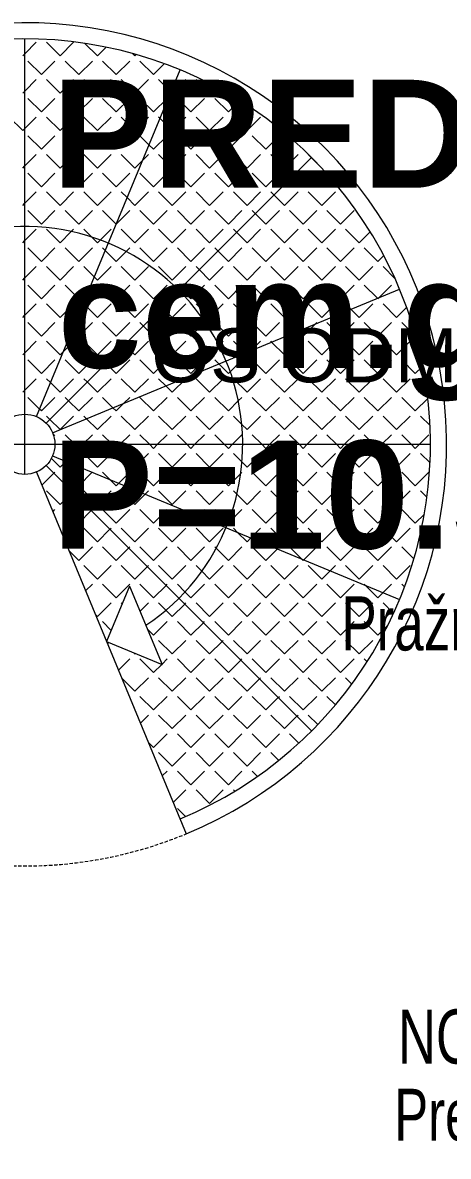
# Model space of a CAD drawing. Header units: millimetres. Extents: x 47631 to 558803, y 29659 to 315570.
# Drawn here: x 489153 to 489940, y 304082 to 306180 of the extents above; entities that cross this region are included whole.
import ezdxf

# ---------------------------------------------------------------- set-up
doc = ezdxf.new("R2010")
doc.units = ezdxf.units.MM
doc.linetypes.add('GP kota 13.83_20.63_22.63_PBS_arhitektura$0$HIDDEN', pattern=[9.525, 6.35, -3.175])
doc.styles.add('GP kota 13.83_20.63_22.63_PBS_strojarstvo_rashladni_sustav$0$KOTE', font='arial.ttf')
doc.styles.add('GP kota 13.83_20.63_22.63_PBS_strojarstvo_rashladni_sustav$0$SIMPLEXCE', font='arial.ttf', dxfattribs={"width": 0.9, "height": 100})
doc.styles.add('MtXpl_Arial_Unicode_', font='')
doc.styles.get('MtXpl_Arial_Unicode_').set_extended_font_data('@Arial Unicode MS', bold=True)

msp = doc.modelspace()

# ---------------------------------------------------------------- linework, layer by layer
at = {"color": 40, "linetype": 'Continuous', "lineweight": 20}
for p, q in [((489156.8, 305455.1), (489156.8, 306149.5)), ((489178, 305450.9), (489443.8, 306092.5)), ((489196.1, 305438.8), (489687.1, 305929.9)), ((489208.1, 305420.8), (489849.7, 305686.6)), ((489156.8, 305344), (489156.8, 305549.1)), ((489005.4, 305399.5), (489308.2, 305399.5)), ((489212.3, 305399.5), (489906.8, 305399.5)), ((489208.1, 305378.3), (489849.7, 305112.5)), ((489196.1, 305360.3), (489687.1, 304869.2)), ((489178, 305348.2), (489455.3, 304678.9)), ((489350.5, 305137.3), (489307.9, 305034.6)), ((489350.5, 305137.3), (489410.7, 304992)), ((489307.9, 305034.6), (489410.7, 304992))]:
    msp.add_line(p, q, dxfattribs=at)
at = {"color": 254, "linetype": 'Continuous', "lineweight": 20}
for p, q in [((489156.8, 306122.1), (489177.9, 306143.2)), ((489221.9, 306118.1), (489196.8, 306143.2)), ((489221.9, 306118.1), (489247, 306143.2)), ((489291.1, 306118.1), (489267.9, 306141.3)), ((489291.1, 306118.1), (489307.3, 306134.3)), ((489152.8, 306118.1), (489156.8, 306122.1)), ((489360.2, 306118.1), (489355.6, 306122.7)), ((489360.2, 306118.1), (489362.8, 306120.7)), ((489187.3, 306083.5), (489162.2, 306108.6)), ((489187.3, 306083.5), (489212.5, 306108.6)), ((489256.5, 306083.5), (489231.3, 306108.6)), ((489256.5, 306083.5), (489281.6, 306108.6)), ((489325.6, 306083.5), (489300.5, 306108.6)), ((489325.6, 306083.5), (489350.8, 306108.6)), ((489394.8, 306083.5), (489369.6, 306108.6)), ((489394.8, 306083.5), (489415, 306103.7)), ((489156.8, 306052.9), (489177.9, 306074.1)), ((489221.9, 306048.9), (489196.8, 306074.1)), ((489221.9, 306048.9), (489247, 306074.1)), ((489291.1, 306048.9), (489265.9, 306074.1)), ((489291.1, 306048.9), (489316.2, 306074.1)), ((489360.2, 306048.9), (489335.1, 306074.1)), ((489360.2, 306048.9), (489385.3, 306074.1)), ((489426.8, 306051.5), (489404.2, 306074.1)), ((489429.3, 306048.9), (489454.5, 306074.1)), ((489463.9, 306083.5), (489463.5, 306084)), ((489463.9, 306083.5), (489464.1, 306083.7)), ((489498.5, 306048.9), (489473.4, 306074.1)), ((489152.8, 306048.9), (489156.8, 306052.9)), ((489429.3, 306048.9), (489426.8, 306051.5)), ((489498.5, 306048.9), (489510.5, 306060.9)), ((489187.3, 306014.4), (489162.2, 306039.5)), ((489187.3, 306014.4), (489212.5, 306039.5)), ((489256.5, 306014.4), (489231.3, 306039.5)), ((489256.5, 306014.4), (489281.6, 306039.5)), ((489325.6, 306014.4), (489300.5, 306039.5)), ((489325.6, 306014.4), (489350.8, 306039.5)), ((489394.8, 306014.4), (489369.6, 306039.5)), ((489394.8, 306014.4), (489419.9, 306039.5)), ((489463.9, 306014.4), (489438.8, 306039.5)), ((489463.9, 306014.4), (489489.1, 306039.5)), ((489533.1, 306014.4), (489507.9, 306039.5)), ((489533.1, 306014.4), (489554.3, 306035.5)), ((489152.8, 305979.8), (489127.6, 306004.9)), ((489156.8, 305983.8), (489177.9, 306004.9)), ((489221.9, 305979.8), (489196.8, 306004.9)), ((489221.9, 305979.8), (489247, 306004.9)), ((489291.1, 305979.8), (489265.9, 306004.9)), ((489291.1, 305979.8), (489316.2, 306004.9)), ((489360.2, 305979.8), (489335.1, 306004.9)), ((489360.2, 305979.8), (489385.3, 306004.9)), ((489406.6, 306002.6), (489404.2, 306004.9)), ((489429.3, 305979.8), (489454.5, 306004.9)), ((489498.5, 305979.8), (489473.4, 306004.9)), ((489498.5, 305979.8), (489523.6, 306004.9)), ((489567.6, 305979.8), (489542.5, 306004.9)), ((489567.6, 305979.8), (489592.8, 306004.9)), ((489152.8, 305979.8), (489156.8, 305983.8)), ((489429.3, 305979.8), (489406.6, 306002.6)), ((489187.3, 305945.2), (489162.2, 305970.3)), ((489187.3, 305945.2), (489212.5, 305970.3)), ((489256.5, 305945.2), (489231.3, 305970.3)), ((489256.5, 305945.2), (489281.6, 305970.3)), ((489325.6, 305945.2), (489300.5, 305970.3)), ((489325.6, 305945.2), (489350.8, 305970.3)), ((489386.3, 305953.7), (489369.6, 305970.3)), ((489394.8, 305945.2), (489419.9, 305970.3)), ((489463.9, 305945.2), (489438.8, 305970.3)), ((489463.9, 305945.2), (489489.1, 305970.3)), ((489533.1, 305945.2), (489507.9, 305970.3)), ((489533.1, 305945.2), (489558.2, 305970.3)), ((489602.2, 305945.2), (489577.1, 305970.3)), ((489602.2, 305945.2), (489627.4, 305970.3)), ((489394.8, 305945.2), (489386.3, 305953.7)), ((489156.8, 305914.6), (489177.9, 305935.8)), ((489221.9, 305910.6), (489196.8, 305935.8)), ((489221.9, 305910.6), (489247, 305935.8)), ((489291.1, 305910.6), (489265.9, 305935.8)), ((489291.1, 305910.6), (489316.2, 305935.8)), ((489360.2, 305910.6), (489335.1, 305935.8)), ((489360.2, 305910.6), (489374.3, 305924.8)), ((489374.3, 305924.8), (489385.3, 305935.8)), ((489429.3, 305910.6), (489404.2, 305935.8)), ((489429.3, 305910.6), (489454.5, 305935.8)), ((489498.5, 305910.6), (489473.4, 305935.8)), ((489498.5, 305910.6), (489523.6, 305935.8)), ((489567.6, 305910.6), (489542.5, 305935.8)), ((489567.6, 305910.6), (489592.8, 305935.8)), ((489636.8, 305910.6), (489611.6, 305935.8)), ((489636.8, 305910.6), (489661.9, 305935.8)), ((489686.9, 305929.7), (489680.8, 305935.8)), ((489701.3, 305915.3), (489686.9, 305929.7)), ((489152.8, 305910.6), (489156.8, 305914.6)), ((489187.3, 305876.1), (489162.2, 305901.2)), ((489187.3, 305876.1), (489212.5, 305901.2)), ((489256.5, 305876.1), (489231.3, 305901.2)), ((489256.5, 305876.1), (489281.6, 305901.2)), ((489325.6, 305876.1), (489300.5, 305901.2)), ((489325.6, 305876.1), (489350.8, 305901.2)), ((489394.8, 305876.1), (489369.6, 305901.2)), ((489394.8, 305876.1), (489419.9, 305901.2)), ((489463.9, 305876.1), (489438.8, 305901.2)), ((489463.9, 305876.1), (489489.1, 305901.2)), ((489533.1, 305876.1), (489507.9, 305901.2)), ((489533.1, 305876.1), (489558.2, 305901.2)), ((489602.2, 305876.1), (489577.1, 305901.2)), ((489602.2, 305876.1), (489627.4, 305901.2)), ((489652.3, 305895.1), (489646.2, 305901.2)), ((489671.4, 305876.1), (489696.5, 305901.2)), ((489671.4, 305876.1), (489652.3, 305895.1)), ((489156.8, 305845.5), (489177.9, 305866.6)), ((489221.9, 305841.5), (489196.8, 305866.6)), ((489221.9, 305841.5), (489247, 305866.6)), ((489291.1, 305841.5), (489265.9, 305866.6)), ((489291.1, 305841.5), (489316.2, 305866.6)), ((489345.8, 305855.9), (489335.1, 305866.6)), ((489360.2, 305841.5), (489385.3, 305866.6)), ((489429.3, 305841.5), (489404.2, 305866.6)), ((489429.3, 305841.5), (489454.5, 305866.6)), ((489498.5, 305841.5), (489473.4, 305866.6)), ((489498.5, 305841.5), (489523.6, 305866.6)), ((489567.6, 305841.5), (489542.5, 305866.6)), ((489567.6, 305841.5), (489592.8, 305866.6)), ((489617.8, 305860.5), (489611.6, 305866.6)), ((489636.8, 305841.5), (489617.8, 305860.5)), ((489636.8, 305841.5), (489661.9, 305866.6)), ((489705.9, 305841.5), (489680.8, 305866.6)), ((489705.9, 305841.5), (489731.1, 305866.6)), ((489152.8, 305841.5), (489156.8, 305845.5)), ((489360.2, 305841.5), (489345.8, 305855.9)), ((489187.3, 305806.9), (489162.2, 305832.1)), ((489187.3, 305806.9), (489212.5, 305832.1)), ((489256.5, 305806.9), (489231.3, 305832.1)), ((489256.5, 305806.9), (489281.6, 305832.1)), ((489325.5, 305807), (489300.5, 305832.1)), ((489325.6, 305806.9), (489350.8, 305832.1)), ((489394.8, 305806.9), (489369.6, 305832.1)), ((489394.8, 305806.9), (489419.9, 305832.1)), ((489463.9, 305806.9), (489438.8, 305832.1)), ((489463.9, 305806.9), (489489.1, 305832.1)), ((489533.1, 305806.9), (489507.9, 305832.1)), ((489533.1, 305806.9), (489558.2, 305832.1)), ((489583.2, 305825.9), (489577.1, 305832.1)), ((489602.2, 305806.9), (489583.2, 305825.9)), ((489602.2, 305806.9), (489627.4, 305832.1)), ((489671.4, 305806.9), (489646.2, 305832.1)), ((489671.4, 305806.9), (489696.5, 305832.1)), ((489740.5, 305806.9), (489715.4, 305832.1)), ((489740.5, 305806.9), (489765.7, 305832.1)), ((489156.8, 305776.3), (489177.9, 305797.5)), ((489221.9, 305772.3), (489196.8, 305797.5)), ((489242.6, 305793.1), (489247, 305797.5)), ((489280.6, 305782.8), (489265.9, 305797.5)), ((489296.1, 305777.4), (489316.2, 305797.5)), ((489325.6, 305806.9), (489325.5, 305807)), ((489360.2, 305772.3), (489335.1, 305797.5)), ((489360.2, 305772.3), (489385.3, 305797.5)), ((489429.3, 305772.3), (489404.2, 305797.5)), ((489429.3, 305772.3), (489454.5, 305797.5)), ((489498.5, 305772.3), (489473.4, 305797.5)), ((489498.5, 305772.3), (489523.6, 305797.5)), ((489548.6, 305791.4), (489542.5, 305797.5)), ((489567.6, 305772.3), (489592.8, 305797.5)), ((489636.8, 305772.3), (489611.6, 305797.5)), ((489636.8, 305772.3), (489661.9, 305797.5)), ((489705.9, 305772.3), (489680.8, 305797.5)), ((489705.9, 305772.3), (489731.1, 305797.5)), ((489775.1, 305772.3), (489749.9, 305797.5)), ((489152.8, 305772.3), (489156.8, 305776.3)), ((489221.9, 305772.3), (489242.6, 305793.1)), ((489291.1, 305772.3), (489280.6, 305782.8)), ((489291.1, 305772.3), (489296.1, 305777.4)), ((489567.6, 305772.3), (489548.6, 305791.4)), ((489775.1, 305772.3), (489795.5, 305792.7)), ((489187.3, 305737.8), (489162.2, 305762.9)), ((489187.3, 305737.8), (489212.5, 305762.9)), ((489256.5, 305737.8), (489231.3, 305762.9)), ((489256.5, 305737.8), (489281.6, 305762.9)), ((489305.3, 305758.1), (489300.5, 305762.9)), ((489325.6, 305737.8), (489305.3, 305758.1)), ((489325.6, 305737.8), (489344, 305756.1)), ((489344, 305756.1), (489350.8, 305762.9)), ((489394.8, 305737.8), (489369.6, 305762.9)), ((489394.8, 305737.8), (489419.9, 305762.9)), ((489463.9, 305737.8), (489438.8, 305762.9)), ((489463.9, 305737.8), (489489.1, 305762.9)), ((489514, 305756.8), (489507.9, 305762.9)), ((489533.1, 305737.8), (489514, 305756.8)), ((489533.1, 305737.8), (489558.2, 305762.9)), ((489602.2, 305737.8), (489577.1, 305762.9)), ((489602.2, 305737.8), (489627.4, 305762.9)), ((489671.4, 305737.8), (489646.2, 305762.9)), ((489671.4, 305737.8), (489696.5, 305762.9)), ((489740.5, 305737.8), (489715.4, 305762.9)), ((489740.5, 305737.8), (489765.7, 305762.9)), ((489809.7, 305737.8), (489784.5, 305762.9)), ((489809.7, 305737.8), (489820.6, 305748.7)), ((489156.8, 305707.2), (489177.9, 305728.3)), ((489221.9, 305703.2), (489196.8, 305728.3)), ((489221.9, 305703.2), (489247, 305728.3)), ((489285, 305709.2), (489265.9, 305728.3)), ((489291.1, 305703.2), (489316.2, 305728.3)), ((489360.2, 305703.2), (489335.1, 305728.3)), ((489360.2, 305703.2), (489385.3, 305728.3)), ((489429.3, 305703.2), (489404.2, 305728.3)), ((489429.3, 305703.2), (489454.5, 305728.3)), ((489479.5, 305722.2), (489473.4, 305728.3)), ((489498.5, 305703.2), (489479.5, 305722.2)), ((489498.5, 305703.2), (489523.6, 305728.3)), ((489567.6, 305703.2), (489542.5, 305728.3)), ((489567.6, 305703.2), (489592.8, 305728.3)), ((489636.8, 305703.2), (489611.6, 305728.3)), ((489636.8, 305703.2), (489661.9, 305728.3)), ((489705.9, 305703.2), (489680.8, 305728.3)), ((489705.9, 305703.2), (489731.1, 305728.3)), ((489775.1, 305703.2), (489749.9, 305728.3)), ((489775.1, 305703.2), (489800.2, 305728.3)), ((489841.2, 305706.2), (489819.1, 305728.3)), ((489152.8, 305703.2), (489156.8, 305707.2)), ((489187.3, 305668.6), (489162.2, 305693.8)), ((489187.3, 305668.6), (489212.5, 305693.8)), ((489256.5, 305668.6), (489231.3, 305693.8)), ((489276.5, 305688.7), (489281.6, 305693.8)), ((489291.1, 305703.2), (489285, 305709.2)), ((489325.6, 305668.6), (489300.5, 305693.8)), ((489325.6, 305668.6), (489350.8, 305693.8)), ((489394.8, 305668.6), (489369.6, 305693.8)), ((489394.8, 305668.6), (489419.9, 305693.8)), ((489444.9, 305687.6), (489438.8, 305693.8)), ((489463.9, 305668.6), (489489.1, 305693.8)), ((489533.1, 305668.6), (489507.9, 305693.8)), ((489533.1, 305668.6), (489558.2, 305693.8)), ((489602.2, 305668.6), (489577.1, 305693.8)), ((489602.2, 305668.6), (489627.4, 305693.8)), ((489671.4, 305668.6), (489646.2, 305693.8)), ((489671.4, 305668.6), (489696.5, 305693.8)), ((489740.5, 305668.6), (489715.4, 305693.8)), ((489740.5, 305668.6), (489765.7, 305693.8)), ((489808.7, 305669.6), (489784.5, 305693.8)), ((489812, 305670.9), (489834.8, 305693.8)), ((489256.5, 305668.6), (489276.5, 305688.7)), ((489463.9, 305668.6), (489444.9, 305687.6)), ((489809.7, 305668.6), (489808.7, 305669.6)), ((489809.7, 305668.6), (489812, 305670.9)), ((489156.8, 305638.1), (489177.9, 305659.2)), ((489221.9, 305634), (489196.8, 305659.2)), ((489221.9, 305634), (489247, 305659.2)), ((489291.1, 305634), (489265.9, 305659.2)), ((489291.1, 305634), (489316.2, 305659.2)), ((489360.2, 305634), (489335.1, 305659.2)), ((489360.2, 305634), (489385.3, 305659.2)), ((489410.3, 305653.1), (489404.2, 305659.2)), ((489429.3, 305634), (489410.3, 305653.1)), ((489429.3, 305634), (489454.5, 305659.2)), ((489498.5, 305634), (489473.4, 305659.2)), ((489498.5, 305634), (489523.6, 305659.2)), ((489567.6, 305634), (489542.5, 305659.2)), ((489567.6, 305634), (489592.8, 305659.2)), ((489636.8, 305634), (489611.6, 305659.2)), ((489636.8, 305634), (489661.9, 305659.2)), ((489705.9, 305634), (489680.8, 305659.2)), ((489705.9, 305634), (489731.1, 305659.2)), ((489759.8, 305649.3), (489749.9, 305659.2)), ((489775.1, 305634), (489759.8, 305649.3)), ((489775.1, 305634), (489800.2, 305659.2)), ((489844.2, 305634), (489819.1, 305659.2)), ((489844.2, 305634), (489862.8, 305652.6)), ((489152.8, 305634), (489156.8, 305638.1)), ((489187.3, 305599.5), (489162.2, 305624.6)), ((489187.3, 305599.5), (489212.5, 305624.6)), ((489244.5, 305611.4), (489231.3, 305624.6)), ((489256.5, 305599.5), (489244.5, 305611.4)), ((489256.5, 305599.5), (489281.6, 305624.6)), ((489325.6, 305599.5), (489300.5, 305624.6)), ((489325.6, 305599.5), (489350.8, 305624.6)), ((489375.7, 305618.5), (489369.6, 305624.6)), ((489394.8, 305599.5), (489375.7, 305618.5)), ((489394.8, 305599.5), (489419.9, 305624.6)), ((489463.9, 305599.5), (489438.8, 305624.6)), ((489463.9, 305599.5), (489489.1, 305624.6)), ((489533.1, 305599.5), (489507.9, 305624.6)), ((489533.1, 305599.5), (489558.2, 305624.6)), ((489602.2, 305599.5), (489577.1, 305624.6)), ((489602.2, 305599.5), (489627.4, 305624.6)), ((489662, 305608.8), (489646.2, 305624.6)), ((489671.4, 305599.5), (489662, 305608.8)), ((489671.4, 305599.5), (489693.9, 305622)), ((489693.9, 305622), (489696.5, 305624.6)), ((489740.5, 305599.5), (489715.4, 305624.6)), ((489740.5, 305599.5), (489765.7, 305624.6)), ((489809.7, 305599.5), (489784.5, 305624.6)), ((489809.7, 305599.5), (489834.8, 305624.6)), ((489878.8, 305599.5), (489853.7, 305624.6)), ((489156.8, 305568.9), (489177.9, 305590)), ((489221.9, 305564.9), (489196.8, 305590)), ((489227.7, 305570.6), (489247, 305590)), ((489291.1, 305564.9), (489265.9, 305590)), ((489291.1, 305564.9), (489316.2, 305590)), ((489341.2, 305583.9), (489335.1, 305590)), ((489360.2, 305564.9), (489385.3, 305590)), ((489429.3, 305564.9), (489404.2, 305590)), ((489429.3, 305564.9), (489454.5, 305590)), ((489498.5, 305564.9), (489473.4, 305590)), ((489515.8, 305582.2), (489523.6, 305590)), ((489564.2, 305568.3), (489542.5, 305590)), ((489575.9, 305573.1), (489592.8, 305590)), ((489613.1, 305588.6), (489611.6, 305590)), ((489636.8, 305564.9), (489613.1, 305588.6)), ((489636.8, 305564.9), (489661.9, 305590)), ((489705.9, 305564.9), (489680.8, 305590)), ((489705.9, 305564.9), (489731.1, 305590)), ((489775.1, 305564.9), (489749.9, 305590)), ((489775.1, 305564.9), (489800.2, 305590)), ((489844.2, 305564.9), (489819.1, 305590)), ((489844.2, 305564.9), (489869.4, 305590)), ((489878.8, 305599.5), (489879.4, 305600.1)), ((489152.8, 305564.9), (489156.8, 305568.9)), ((489221.9, 305564.9), (489227.7, 305570.6)), ((489360.2, 305564.9), (489341.2, 305583.9)), ((489498.5, 305564.9), (489515.8, 305582.2)), ((489567.6, 305564.9), (489564.2, 305568.3)), ((489567.6, 305564.9), (489575.9, 305573.1)), ((489187.3, 305530.3), (489162.2, 305555.5)), ((489187.3, 305530.3), (489212.5, 305555.5)), ((489256.5, 305530.3), (489231.3, 305555.5)), ((489256.5, 305530.3), (489281.6, 305555.5)), ((489306.6, 305549.4), (489300.5, 305555.5)), ((489325.6, 305530.3), (489306.6, 305549.4)), ((489325.6, 305530.3), (489350.8, 305555.5)), ((489394.8, 305530.3), (489369.6, 305555.5)), ((489394.8, 305530.3), (489419.9, 305555.5)), ((489463.9, 305530.3), (489438.8, 305555.5)), ((489463.9, 305530.3), (489489.1, 305555.5)), ((489515.3, 305548.1), (489507.9, 305555.5)), ((489533.1, 305530.3), (489515.3, 305548.1)), ((489536.5, 305533.8), (489558.2, 305555.5)), ((489602.2, 305530.3), (489577.1, 305555.5)), ((489602.2, 305530.3), (489627.4, 305555.5)), ((489671.4, 305530.3), (489646.2, 305555.5)), ((489671.4, 305530.3), (489696.5, 305555.5)), ((489740.5, 305530.3), (489715.4, 305555.5)), ((489740.5, 305530.3), (489765.7, 305555.5)), ((489809.7, 305530.3), (489784.5, 305555.5)), ((489809.7, 305530.3), (489834.8, 305555.5)), ((489878.8, 305530.3), (489853.7, 305555.5)), ((489878.8, 305530.3), (489892.7, 305544.2)), ((489533.1, 305530.3), (489536.5, 305533.8)), ((489156.8, 305499.8), (489177.9, 305520.9)), ((489204, 305513.6), (489196.8, 305520.9)), ((489221.9, 305495.7), (489204, 305513.6)), ((489221.9, 305495.7), (489247, 305520.9)), ((489272, 305514.8), (489265.9, 305520.9)), ((489291.1, 305495.7), (489272, 305514.8)), ((489291.1, 305495.7), (489316.2, 305520.9)), ((489360.2, 305495.7), (489335.1, 305520.9)), ((489360.2, 305495.7), (489385.3, 305520.9)), ((489417.5, 305507.6), (489404.2, 305520.9)), ((489429.3, 305495.7), (489417.5, 305507.6)), ((489429.3, 305495.7), (489454.5, 305520.9)), ((489498.5, 305495.7), (489473.4, 305520.9)), ((489498.5, 305495.7), (489523.6, 305520.9)), ((489567.6, 305495.7), (489542.5, 305520.9)), ((489567.6, 305495.7), (489592.8, 305520.9)), ((489636.8, 305495.7), (489611.6, 305520.9)), ((489636.8, 305495.7), (489661.9, 305520.9)), ((489705.9, 305495.7), (489680.8, 305520.9)), ((489705.9, 305495.7), (489731.1, 305520.9)), ((489775.1, 305495.7), (489749.9, 305520.9)), ((489775.1, 305495.7), (489800.2, 305520.9)), ((489844.2, 305495.7), (489819.1, 305520.9)), ((489844.2, 305495.7), (489869.4, 305520.9)), ((489898.5, 305510.6), (489888.2, 305520.9)), ((489152.8, 305495.7), (489156.8, 305499.8)), ((489183.8, 305464.7), (489162.2, 305486.3)), ((489187.3, 305461.2), (489212.5, 305486.3)), ((489237.4, 305480.2), (489231.3, 305486.3)), ((489256.5, 305461.2), (489237.4, 305480.2)), ((489256.5, 305461.2), (489281.6, 305486.3)), ((489319.7, 305467), (489300.5, 305486.3)), ((489339.8, 305475.4), (489350.8, 305486.3)), ((489394.8, 305461.2), (489369.6, 305486.3)), ((489394.8, 305461.2), (489419.9, 305486.3)), ((489463.9, 305461.2), (489438.8, 305486.3)), ((489463.9, 305461.2), (489489.1, 305486.3)), ((489533.1, 305461.2), (489507.9, 305486.3)), ((489533.1, 305461.2), (489551.5, 305479.6)), ((489551.5, 305479.6), (489558.2, 305486.3)), ((489602.2, 305461.2), (489577.1, 305486.3)), ((489602.2, 305461.2), (489627.4, 305486.3)), ((489671.4, 305461.2), (489646.2, 305486.3)), ((489671.4, 305461.2), (489696.5, 305486.3)), ((489740.5, 305461.2), (489715.4, 305486.3)), ((489740.5, 305461.2), (489765.7, 305486.3)), ((489809.7, 305461.2), (489784.5, 305486.3)), ((489809.7, 305461.2), (489834.8, 305486.3)), ((489878.8, 305461.2), (489853.7, 305486.3)), ((489878.8, 305461.2), (489902, 305484.3)), ((489187.3, 305461.2), (489183.8, 305464.7)), ((489325.6, 305461.2), (489319.7, 305467)), ((489325.6, 305461.2), (489339.8, 305475.4)), ((489177.3, 305451.1), (489177.9, 305451.7)), ((489202.9, 305445.6), (489196.8, 305451.7)), ((489221.9, 305426.6), (489202.9, 305445.6)), ((489221.9, 305426.6), (489247, 305451.7)), ((489270.9, 305446.8), (489265.9, 305451.7)), ((489291.1, 305426.6), (489270.9, 305446.8)), ((489291.1, 305426.6), (489316.2, 305451.7)), ((489360.2, 305426.6), (489335.1, 305451.7)), ((489360.2, 305426.6), (489385.3, 305451.7)), ((489429.3, 305426.6), (489404.2, 305451.7)), ((489429.3, 305426.6), (489454.5, 305451.7)), ((489498.5, 305426.6), (489473.4, 305451.7)), ((489498.5, 305426.6), (489523.6, 305451.7)), ((489557.9, 305436.4), (489542.5, 305451.7)), ((489567.6, 305426.6), (489592.8, 305451.7)), ((489636.8, 305426.6), (489611.6, 305451.7)), ((489636.8, 305426.6), (489661.9, 305451.7)), ((489705.9, 305426.6), (489680.8, 305451.7)), ((489705.9, 305426.6), (489731.1, 305451.7)), ((489775.1, 305426.6), (489749.9, 305451.7)), ((489775.1, 305426.6), (489800.2, 305451.7)), ((489844.2, 305426.6), (489819.1, 305451.7)), ((489844.2, 305426.6), (489869.4, 305451.7)), ((489906, 305434), (489888.2, 305451.7)), ((489210.2, 305414.9), (489212.5, 305417.2)), ((489248.9, 305399.5), (489231.3, 305417.2)), ((489264, 305399.5), (489281.6, 305417.2)), ((489318.1, 305399.5), (489300.5, 305417.2)), ((489333.2, 305399.5), (489350.8, 305417.2)), ((489387.2, 305399.5), (489369.6, 305417.2)), ((489402.3, 305399.5), (489419.9, 305417.2)), ((489456.4, 305399.5), (489438.8, 305417.2)), ((489471.4, 305399.5), (489489.1, 305417.2)), ((489525.5, 305399.5), (489507.9, 305417.2)), ((489540.6, 305399.5), (489558.2, 305417.2)), ((489567.6, 305426.6), (489557.9, 305436.4)), ((489594.7, 305399.5), (489577.1, 305417.2)), ((489609.7, 305399.5), (489627.4, 305417.2)), ((489663.8, 305399.5), (489646.2, 305417.2)), ((489678.9, 305399.5), (489696.5, 305417.2)), ((489733, 305399.5), (489715.4, 305417.2)), ((489748, 305399.5), (489765.7, 305417.2)), ((489802.1, 305399.5), (489784.5, 305417.2)), ((489817.2, 305399.5), (489834.8, 305417.2)), ((489871.3, 305399.5), (489853.7, 305417.2)), ((489886.3, 305399.5), (489904, 305417.2)), ((489256.5, 305392), (489248.9, 305399.5)), ((489256.5, 305392), (489264, 305399.5)), ((489325.6, 305392), (489318.1, 305399.5)), ((489325.6, 305392), (489333.2, 305399.5)), ((489394.8, 305392), (489387.2, 305399.5)), ((489394.8, 305392), (489402.3, 305399.5)), ((489463.9, 305392), (489456.4, 305399.5)), ((489463.9, 305392), (489471.4, 305399.5)), ((489533.1, 305392), (489525.5, 305399.5)), ((489533.1, 305392), (489540.6, 305399.5)), ((489602.2, 305392), (489594.7, 305399.5)), ((489602.2, 305392), (489609.7, 305399.5)), ((489671.4, 305392), (489663.8, 305399.5)), ((489671.4, 305392), (489678.9, 305399.5)), ((489740.5, 305392), (489733, 305399.5)), ((489740.5, 305392), (489748, 305399.5)), ((489809.7, 305392), (489802.1, 305399.5)), ((489809.7, 305392), (489817.2, 305399.5)), ((489878.8, 305392), (489871.3, 305399.5)), ((489878.8, 305392), (489886.3, 305399.5)), ((489232.6, 305368.1), (489247, 305382.6)), ((489291.1, 305357.4), (489265.9, 305382.6)), ((489291.1, 305357.4), (489316.2, 305382.6)), ((489360.2, 305357.4), (489335.1, 305382.6)), ((489360.2, 305357.4), (489385.3, 305382.6)), ((489429.3, 305357.4), (489404.2, 305382.6)), ((489429.3, 305357.4), (489454.5, 305382.6)), ((489498.5, 305357.4), (489473.4, 305382.6)), ((489498.5, 305357.4), (489523.6, 305382.6)), ((489558.2, 305366.9), (489542.5, 305382.6)), ((489567.6, 305357.4), (489592.8, 305382.6)), ((489636.8, 305357.4), (489611.6, 305382.6)), ((489636.8, 305357.4), (489661.9, 305382.6)), ((489705.9, 305357.4), (489680.8, 305382.6)), ((489705.9, 305357.4), (489731.1, 305382.6)), ((489775.1, 305357.4), (489749.9, 305382.6)), ((489775.1, 305357.4), (489800.2, 305382.6)), ((489844.2, 305357.4), (489819.1, 305382.6)), ((489844.2, 305357.4), (489869.4, 305382.6)), ((489906, 305364.9), (489888.2, 305382.6)), ((489221.9, 305357.4), (489205.8, 305373.5)), ((489221.9, 305357.4), (489232.6, 305368.1)), ((489567.6, 305357.4), (489558.2, 305366.9)), ((489188.2, 305323.7), (489210.4, 305345.9)), ((489210.4, 305345.9), (489212.5, 305348)), ((489256.5, 305322.9), (489231.3, 305348)), ((489256.5, 305322.9), (489281.5, 305347.9)), ((489281.5, 305347.9), (489281.6, 305348)), ((489314.1, 305334.4), (489300.5, 305348)), ((489325.6, 305322.9), (489314.1, 305334.4)), ((489330.4, 305327.6), (489350.8, 305348)), ((489394.8, 305322.9), (489369.6, 305348)), ((489394.8, 305322.9), (489419.9, 305348)), ((489463.9, 305322.9), (489438.8, 305348)), ((489463.9, 305322.9), (489489.1, 305348)), ((489533.1, 305322.9), (489507.9, 305348)), ((489533.1, 305322.9), (489555.9, 305345.7)), ((489555.9, 305345.7), (489558.2, 305348)), ((489602.2, 305322.9), (489577.1, 305348)), ((489602.2, 305322.9), (489627.4, 305348)), ((489671.4, 305322.9), (489646.2, 305348)), ((489671.4, 305322.9), (489696.5, 305348)), ((489740.5, 305322.9), (489715.4, 305348)), ((489740.5, 305322.9), (489765.7, 305348)), ((489809.7, 305322.9), (489784.5, 305348)), ((489809.7, 305322.9), (489834.8, 305348)), ((489878.8, 305322.9), (489853.7, 305348)), ((489878.8, 305322.9), (489904, 305348)), ((489221.9, 305288.3), (489196.8, 305313.4)), ((489245, 305311.4), (489247, 305313.4)), ((489291.1, 305288.3), (489265.9, 305313.4)), ((489291.1, 305288.3), (489316.2, 305313.4)), ((489325.6, 305322.9), (489330.4, 305327.6)), ((489360.2, 305288.3), (489335.1, 305313.4)), ((489379.3, 305307.4), (489385.3, 305313.4)), ((489429.3, 305288.3), (489404.2, 305313.4)), ((489429.3, 305288.3), (489454.5, 305313.4)), ((489498.5, 305288.3), (489473.4, 305313.4)), ((489498.5, 305288.3), (489523.6, 305313.4)), ((489548.8, 305307.1), (489542.5, 305313.4)), ((489567.6, 305288.3), (489592.8, 305313.4)), ((489636.8, 305288.3), (489611.6, 305313.4)), ((489636.8, 305288.3), (489661.9, 305313.4)), ((489705.9, 305288.3), (489680.8, 305313.4)), ((489705.9, 305288.3), (489731.1, 305313.4)), ((489775.1, 305288.3), (489749.9, 305313.4)), ((489775.1, 305288.3), (489800.2, 305313.4)), ((489844.2, 305288.3), (489819.1, 305313.4)), ((489844.2, 305288.3), (489869.4, 305313.4)), ((489900.3, 305301.4), (489888.2, 305313.4)), ((489221.9, 305288.3), (489245, 305311.4)), ((489360.2, 305288.3), (489379.3, 305307.4)), ((489567.6, 305288.3), (489548.8, 305307.1)), ((489208.4, 305274.8), (489212.5, 305278.9)), ((489256.5, 305253.7), (489231.3, 305278.9)), ((489256.5, 305253.7), (489279.5, 305276.8)), ((489279.5, 305276.8), (489281.6, 305278.9)), ((489325.6, 305253.7), (489300.5, 305278.9)), ((489325.6, 305253.7), (489350.8, 305278.9)), ((489394.8, 305253.7), (489369.6, 305278.9)), ((489394.8, 305253.7), (489419.9, 305278.9)), ((489463.9, 305253.7), (489438.8, 305278.9)), ((489477.1, 305266.9), (489489.1, 305278.9)), ((489532.5, 305254.3), (489507.9, 305278.9)), ((489533.1, 305253.7), (489558.2, 305278.9)), ((489602.2, 305253.7), (489577.1, 305278.9)), ((489602.2, 305253.7), (489627.4, 305278.9)), ((489671.4, 305253.7), (489646.2, 305278.9)), ((489671.4, 305253.7), (489696.5, 305278.9)), ((489740.5, 305253.7), (489715.4, 305278.9)), ((489740.5, 305253.7), (489765.7, 305278.9)), ((489809.7, 305253.7), (489784.5, 305278.9)), ((489809.7, 305253.7), (489834.8, 305278.9)), ((489878.8, 305253.7), (489853.7, 305278.9)), ((489878.8, 305253.7), (489895.6, 305270.5)), ((489463.9, 305253.7), (489477.1, 305266.9)), ((489533.1, 305253.7), (489532.5, 305254.3)), ((489228.7, 305225.9), (489247, 305244.3)), ((489291.1, 305219.1), (489265.9, 305244.3)), ((489291.1, 305219.1), (489314.1, 305242.2)), ((489314.1, 305242.2), (489316.2, 305244.3)), ((489360.2, 305219.1), (489335.1, 305244.3)), ((489360.2, 305219.1), (489385.3, 305244.3)), ((489429.3, 305219.1), (489404.2, 305244.3)), ((489429.3, 305219.1), (489454.5, 305244.3)), ((489498.5, 305219.1), (489473.4, 305244.3)), ((489498.5, 305219.1), (489523.6, 305244.3)), ((489550.2, 305236.6), (489542.5, 305244.3)), ((489567.6, 305219.1), (489550.2, 305236.6)), ((489574.9, 305226.4), (489592.8, 305244.3)), ((489636.8, 305219.1), (489611.6, 305244.3)), ((489636.8, 305219.1), (489661.9, 305244.3)), ((489705.9, 305219.1), (489680.8, 305244.3)), ((489705.9, 305219.1), (489731.1, 305244.3)), ((489775.1, 305219.1), (489749.9, 305244.3)), ((489775.1, 305219.1), (489800.2, 305244.3)), ((489844.2, 305219.1), (489819.1, 305244.3)), ((489844.2, 305219.1), (489869.4, 305244.3)), ((489890.1, 305242.4), (489888.2, 305244.3)), ((489256.5, 305184.6), (489281.6, 305209.7)), ((489325.6, 305184.6), (489300.5, 305209.7)), ((489325.6, 305184.6), (489348.7, 305207.6)), ((489348.7, 305207.6), (489350.8, 305209.7)), ((489394.8, 305184.6), (489369.6, 305209.7)), ((489394.8, 305184.6), (489419.9, 305209.7)), ((489463.9, 305184.6), (489438.8, 305209.7)), ((489463.9, 305184.6), (489489.1, 305209.7)), ((489510.6, 305207.1), (489507.9, 305209.7)), ((489533.1, 305184.6), (489510.6, 305207.1)), ((489533.1, 305184.6), (489558.2, 305209.7)), ((489567.6, 305219.1), (489574.9, 305226.4)), ((489602.2, 305184.6), (489577.1, 305209.7)), ((489623.8, 305206.1), (489627.4, 305209.7)), ((489668.2, 305187.7), (489646.2, 305209.7)), ((489672.7, 305185.9), (489696.5, 305209.7)), ((489740.5, 305184.6), (489715.4, 305209.7)), ((489740.5, 305184.6), (489765.7, 305209.7)), ((489809.7, 305184.6), (489784.5, 305209.7)), ((489809.7, 305184.6), (489834.8, 305209.7)), ((489876.1, 305187.3), (489853.7, 305209.7)), ((489256.5, 305184.6), (489238.3, 305202.8)), ((489602.2, 305184.6), (489623.8, 305206.1)), ((489671.4, 305184.6), (489668.2, 305187.7)), ((489291.1, 305150), (489265.9, 305175.1)), ((489291.1, 305150), (489316.2, 305175.1)), ((489360.2, 305150), (489335.1, 305175.1)), ((489360.2, 305150), (489383.3, 305173.1)), ((489383.3, 305173.1), (489385.3, 305175.1)), ((489429.3, 305150), (489404.2, 305175.1)), ((489429.3, 305150), (489454.5, 305175.1)), ((489483.9, 305164.6), (489473.4, 305175.1)), ((489498.5, 305150), (489523.6, 305175.1)), ((489567.6, 305150), (489542.5, 305175.1)), ((489567.6, 305150), (489592.8, 305175.1)), ((489636.8, 305150), (489611.6, 305175.1)), ((489636.8, 305150), (489661.9, 305175.1)), ((489671.4, 305184.6), (489672.7, 305185.9)), ((489705.9, 305150), (489680.8, 305175.1)), ((489705.9, 305150), (489721.6, 305165.6)), ((489721.6, 305165.6), (489731.1, 305175.1)), ((489775.1, 305150), (489749.9, 305175.1)), ((489775.1, 305150), (489800.2, 305175.1)), ((489844.2, 305150), (489819.1, 305175.1)), ((489844.2, 305150), (489869.4, 305175.1)), ((489498.5, 305150), (489483.9, 305164.6)), ((489269.2, 305128.1), (489281.6, 305140.6)), ((489325.6, 305115.4), (489300.5, 305140.6)), ((489325.6, 305115.4), (489350.8, 305140.6)), ((489394.8, 305115.4), (489369.6, 305140.6)), ((489394.8, 305115.4), (489417.8, 305138.5)), ((489417.8, 305138.5), (489419.9, 305140.6)), ((489452.9, 305126.5), (489438.8, 305140.6)), ((489463.9, 305115.4), (489452.9, 305126.5)), ((489463.9, 305115.4), (489489.1, 305140.6)), ((489533.1, 305115.4), (489507.9, 305140.6)), ((489533.1, 305115.4), (489558.2, 305140.6)), ((489602.2, 305115.4), (489577.1, 305140.6)), ((489602.2, 305115.4), (489627.4, 305140.6)), ((489671.4, 305115.4), (489646.2, 305140.6)), ((489671.4, 305115.4), (489696.5, 305140.6)), ((489740.5, 305115.4), (489715.4, 305140.6)), ((489740.5, 305115.4), (489765.7, 305140.6)), ((489786.3, 305138.8), (489784.5, 305140.6)), ((489809.7, 305115.4), (489786.3, 305138.8)), ((489809.7, 305115.4), (489819.3, 305125.1)), ((489819.3, 305125.1), (489834.8, 305140.6)), ((489858.8, 305135.5), (489853.7, 305140.6)), ((489291.1, 305080.9), (489316.2, 305106)), ((489336.8, 305104.2), (489335.1, 305106)), ((489369.9, 305090.5), (489385.3, 305106)), ((489417.6, 305092.6), (489404.2, 305106)), ((489429.3, 305080.9), (489452.4, 305103.9)), ((489452.4, 305103.9), (489454.5, 305106)), ((489498.5, 305080.9), (489473.4, 305106)), ((489498.5, 305080.9), (489523.6, 305106)), ((489567.6, 305080.9), (489542.5, 305106)), ((489567.6, 305080.9), (489592.8, 305106)), ((489636.8, 305080.9), (489611.6, 305106)), ((489636.8, 305080.9), (489661.9, 305106)), ((489705.9, 305080.9), (489680.8, 305106)), ((489705.9, 305080.9), (489731.1, 305106)), ((489775.1, 305080.9), (489749.9, 305106)), ((489775.1, 305080.9), (489800.2, 305106)), ((489838.4, 305086.7), (489819.1, 305106)), ((489291.1, 305080.9), (489287.2, 305084.7)), ((489429.3, 305080.9), (489417.6, 305092.6)), ((489316.6, 305055.3), (489300.5, 305071.4)), ((489394.8, 305046.3), (489419.9, 305071.4)), ((489463.9, 305046.3), (489438.8, 305071.4)), ((489463.9, 305046.3), (489487, 305069.3)), ((489487, 305069.3), (489489.1, 305071.4)), ((489533.1, 305046.3), (489507.9, 305071.4)), ((489533.1, 305046.3), (489558.2, 305071.4)), ((489602.2, 305046.3), (489577.1, 305071.4)), ((489602.2, 305046.3), (489627.4, 305071.4)), ((489671.4, 305046.3), (489646.2, 305071.4)), ((489671.4, 305046.3), (489696.5, 305071.4)), ((489740.5, 305046.3), (489715.4, 305071.4)), ((489740.5, 305046.3), (489765.7, 305071.4)), ((489809.7, 305046.3), (489784.5, 305071.4)), ((489809.7, 305046.3), (489827.7, 305064.3)), ((489394.8, 305046.3), (489383.6, 305057.5)), ((489309.7, 305030.4), (489312.2, 305032.8)), ((489429.3, 305011.7), (489404.2, 305036.8)), ((489429.3, 305011.7), (489454.5, 305036.8)), ((489498.5, 305011.7), (489473.4, 305036.8)), ((489498.5, 305011.7), (489521.6, 305034.8)), ((489521.6, 305034.8), (489523.6, 305036.8)), ((489567.6, 305011.7), (489542.5, 305036.8)), ((489567.6, 305011.7), (489592.8, 305036.8)), ((489636.8, 305011.7), (489611.6, 305036.8)), ((489636.8, 305011.7), (489661.9, 305036.8)), ((489705.9, 305011.7), (489680.8, 305036.8)), ((489705.9, 305011.7), (489731.1, 305036.8)), ((489775.1, 305011.7), (489749.9, 305036.8)), ((489775.1, 305011.7), (489800.2, 305036.8)), ((489330, 304981.5), (489350.8, 305002.3)), ((489360.2, 305011.7), (489358.1, 305013.8)), ((489360.2, 305011.7), (489361.1, 305012.6)), ((489394.8, 304977.1), (489369.6, 305002.3)), ((489410.4, 304992.7), (489419.9, 305002.3)), ((489463.9, 304977.1), (489438.8, 305002.3)), ((489463.9, 304977.1), (489489.1, 305002.3)), ((489533.1, 304977.1), (489507.9, 305002.3)), ((489533.1, 304977.1), (489556.1, 305000.2)), ((489556.1, 305000.2), (489558.2, 305002.3)), ((489602.2, 304977.1), (489577.1, 305002.3)), ((489602.2, 304977.1), (489627.4, 305002.3)), ((489671.4, 304977.1), (489646.2, 305002.3)), ((489671.4, 304977.1), (489696.5, 305002.3)), ((489740.5, 304977.1), (489715.4, 305002.3)), ((489740.5, 304977.1), (489765.7, 305002.3)), ((489789.7, 304997.1), (489784.5, 305002.3)), ((489394.8, 304977.1), (489410, 304992.3)), ((489360.2, 304942.6), (489336.1, 304966.7)), ((489360.2, 304942.6), (489385.3, 304967.7)), ((489429.3, 304942.6), (489404.2, 304967.7)), ((489429.3, 304942.6), (489454.5, 304967.7)), ((489498.5, 304942.6), (489473.4, 304967.7)), ((489498.5, 304942.6), (489523.6, 304967.7)), ((489567.6, 304942.6), (489542.5, 304967.7)), ((489567.6, 304942.6), (489590.7, 304965.6)), ((489590.7, 304965.6), (489592.8, 304967.7)), ((489636.8, 304942.6), (489611.6, 304967.7)), ((489636.8, 304942.6), (489661.9, 304967.7)), ((489705.9, 304942.6), (489680.8, 304967.7)), ((489705.9, 304942.6), (489731.1, 304967.7)), ((489761.6, 304956), (489749.9, 304967.7)), ((489350.2, 304932.6), (489350.8, 304933.1)), ((489394.8, 304908), (489369.6, 304933.1)), ((489394.8, 304908), (489419.9, 304933.1)), ((489463.9, 304908), (489438.8, 304933.1)), ((489463.9, 304908), (489489.1, 304933.1)), ((489533.1, 304908), (489507.9, 304933.1)), ((489533.1, 304908), (489558.2, 304933.1)), ((489602.2, 304908), (489577.1, 304933.1)), ((489602.2, 304908), (489625.3, 304931)), ((489625.3, 304931), (489627.4, 304933.1)), ((489671.4, 304908), (489646.2, 304933.1)), ((489671.4, 304908), (489696.5, 304933.1)), ((489731.2, 304917.3), (489715.4, 304933.1)), ((489370.5, 304883.7), (489385.3, 304898.6)), ((489429.3, 304873.4), (489404.2, 304898.6)), ((489429.3, 304873.4), (489454.5, 304898.6)), ((489498.5, 304873.4), (489473.4, 304898.6)), ((489498.5, 304873.4), (489523.6, 304898.6)), ((489567.6, 304873.4), (489542.5, 304898.6)), ((489567.6, 304873.4), (489592.8, 304898.6)), ((489636.8, 304873.4), (489611.6, 304898.6)), ((489636.8, 304873.4), (489659.9, 304896.5)), ((489659.9, 304896.5), (489661.9, 304898.6)), ((489698.5, 304880.8), (489680.8, 304898.6)), ((489394.8, 304838.8), (489419.9, 304864)), ((489463.9, 304838.8), (489438.8, 304864)), ((489463.9, 304838.8), (489489.1, 304864)), ((489533.1, 304838.8), (489507.9, 304864)), ((489533.1, 304838.8), (489558.2, 304864)), ((489602.2, 304838.8), (489577.1, 304864)), ((489602.2, 304838.8), (489627.4, 304864)), ((489663.5, 304846.7), (489646.2, 304864)), ((489394.8, 304838.8), (489385, 304848.6)), ((489429.3, 304804.3), (489404.2, 304829.4)), ((489429.3, 304804.3), (489454.5, 304829.4)), ((489498.5, 304804.3), (489473.4, 304829.4)), ((489498.5, 304804.3), (489523.6, 304829.4)), ((489567.6, 304804.3), (489542.5, 304829.4)), ((489567.6, 304804.3), (489592.8, 304829.4)), ((489626.3, 304814.7), (489611.6, 304829.4)), ((489411, 304785.9), (489419.9, 304794.8)), ((489463.9, 304769.7), (489438.8, 304794.8)), ((489463.9, 304769.7), (489489.1, 304794.8)), ((489533.1, 304769.7), (489507.9, 304794.8)), ((489533.1, 304769.7), (489558.2, 304794.8)), ((489586.8, 304785.1), (489577.1, 304794.8)), ((489431.2, 304737), (489454.5, 304760.3)), ((489498.5, 304735.1), (489473.4, 304760.3)), ((489498.5, 304735.1), (489523.6, 304760.3)), ((489545, 304757.8), (489542.5, 304760.3)), ((489453.7, 304710.8), (489438.8, 304725.7))]:
    msp.add_line(p, q, dxfattribs=at)
at = {"color": 40, "linetype": 'Continuous', "lineweight": 20}
msp.add_circle((489156.8, 305399.5), 55.6, dxfattribs=at)
for radius, start in [(780, 292.5011), (750, 292.5011), (402.8, 303.7589)]:
    msp.add_arc((489156.8, 305399.5), radius, start, 225, dxfattribs=at)
at = {"color": 40, "linetype": 'GP kota 13.83_20.63_22.63_PBS_arhitektura$0$HIDDEN', "lineweight": 20}
msp.add_arc((489156.8, 305399.5), 780, 225, 292.5011, dxfattribs=at)

# ---------------------------------------------------------------- texts
at = {"color": 122, "linetype": 'Continuous', "lineweight": 9, "style": 'MtXpl_Arial_Unicode_'}
for s, p in [('PREDPROSTOR', (489207.1, 305874)), ('cem.glazura', (489217.6, 305540.7)), ('P=10.52 m²', (489207.1, 305206.4))]:
    msp.add_text(s, height=200, dxfattribs=at).set_placement(p)
at = {"color": 8, "linetype": 'Continuous', "lineweight": -3, "style": 'GP kota 13.83_20.63_22.63_PBS_strojarstvo_rashladni_sustav$0$KOTE'}
msp.add_text('OS ODMULJIVANJA', height=100, dxfattribs=at).set_placement((489390.7, 305514))
at = {"color": 7, "linetype": 'Continuous', "lineweight": 20, "style": 'GP kota 13.83_20.63_22.63_PBS_strojarstvo_rashladni_sustav$0$SIMPLEXCE', "width": 0.7}
for s, height, p in [('Pražnjenje spremnika', 100, (489742.3, 305018.1)), ('NO400', 100, (489846.6, 304253.8)), ('Preljevni cjevovod', 96, (489840, 304111.1))]:
    msp.add_text(s, height=height, dxfattribs=at).set_placement(p)

doc.saveas('drawing.dxf')
